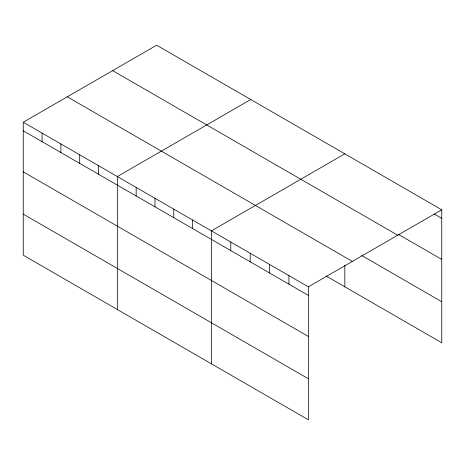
<?xml version="1.0" encoding="UTF-8"?>
<svg xmlns="http://www.w3.org/2000/svg" width="465" height="465" viewBox="0 0 465 465"><rect width="100%" height="100%" fill="white"/><g stroke="black" fill="none" stroke-linecap="round" stroke-linejoin="round"><path stroke-width="0.7" d="M23.25 122.231L308.342 286.829L308.342 419.79L23.25 255.198L23.25 122.231L156.659 45.21L441.75 209.802L441.75 342.769L326 275.943M250.74 99.527L117.331 176.549L117.331 309.51M344.821 153.839L211.412 230.867L211.412 363.828M308.342 286.829L441.75 209.802M434.246 214.022L441.75 218.358M398.598 234.5L441.75 259.412M112.635 70.628L397.726 235.22M361.706 255.5L441.75 301.715M67.274 96.813L352.365 261.411M23.25 130.781L308.342 295.38M23.25 171.835L308.342 336.433M23.25 214.138L308.342 378.737M344.821 265.201L344.821 286.806M288.957 275.635L288.957 284.185M269.572 264.44L269.572 272.99M250.182 253.251L250.182 261.801M230.797 242.056L230.797 250.606M192.597 220.003L192.597 228.553M173.776 209.14L173.776 217.69M154.961 198.276L154.961 206.826M136.146 187.412L136.146 195.963M98.516 165.685L98.516 174.236M79.701 154.822L79.701 163.372M60.88 143.958L60.88 152.508M42.065 133.095L42.065 141.645"/></g></svg>
